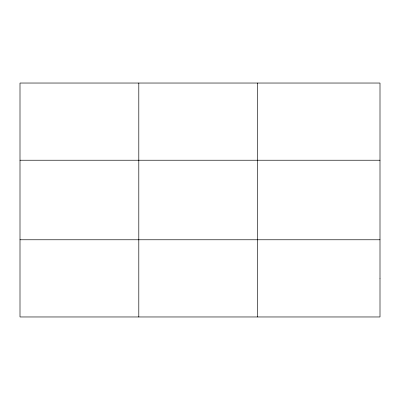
<?xml version="1.0" encoding="UTF-8"?>
<svg xmlns="http://www.w3.org/2000/svg" width="400" height="400" viewBox="0 0 400 400"><rect width="100%" height="100%" fill="white"/><g stroke="black" fill="none" stroke-linecap="round" stroke-linejoin="round"><path stroke-width="0.6" d="M138.8 83.035L138.8 316.965M257.6 83.035L257.6 316.965M20 160.23L380 160.23M20 239.77L380 239.77M380 278.365L380 316.965L20 316.965L20 83.035L380 83.035L380 278.365"/></g></svg>
